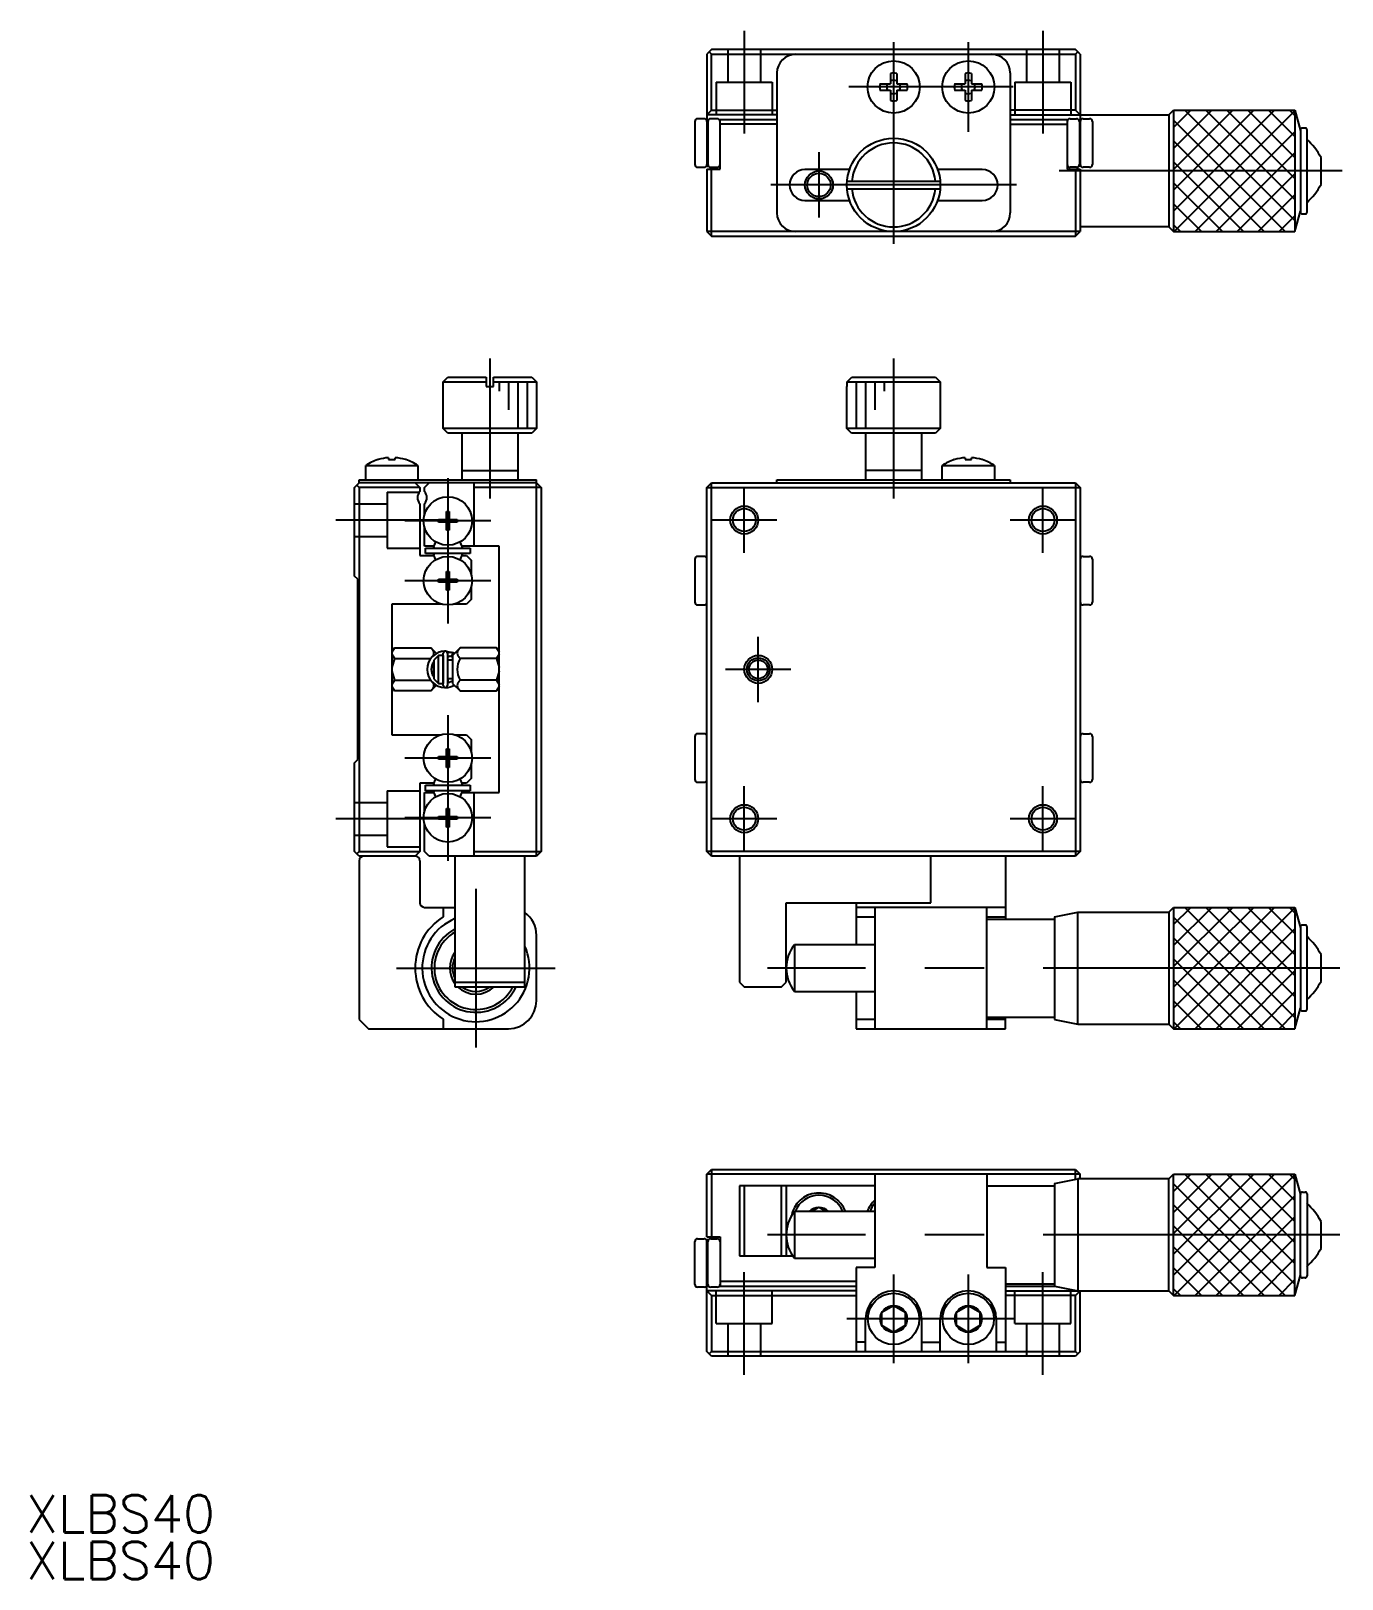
# Model space of a CAD drawing. Extents: x 1 to 259, y 0 to 166.
# Drawn here: x 0.5 to 141, y 0 to 165.9 of the extents above; entities that cross this region are included whole.
import ezdxf

# ---------------------------------------------------------------- set-up
doc = ezdxf.new("R2010")
doc.units = 0
doc.linetypes.add('CENTER', pattern=[50.8, 31.75, -6.35, 6.35, -6.35])
doc.linetypes.add('DASHED', pattern=[19.05, 12.7, -6.35])
doc.layers.get('0').update_dxf_attribs({"linetype": 'CONTINUOUS'})
doc.layers.add('CENTER', color=1, linetype='CENTER')
doc.styles.get("Standard").update_dxf_attribs({"font": 'txt.shx', "height": 3, "bigfont": 'bigfont.shx'})

# ---------------------------------------------------------------- blocks, each defined once
blk = doc.blocks.new('*U19')
at = {"color": 7, "linetype": 'CONTINUOUS'}
blk.add_text('XLBS40', height=4, dxfattribs=at).set_placement((0, 5))
blk = doc.blocks.new('*U20')
at = {"color": 7, "linetype": 'CONTINUOUS'}
blk.add_text('XLBS40', height=4, dxfattribs=at).set_placement((0, 0))

msp = doc.modelspace()

# ---------------------------------------------------------------- linework, layer by layer
at = {"color": 7, "linetype": 'CONTINUOUS'}
for p, q in [((73.44, 163.87), (72.94, 163.37)), ((72.94, 163.37), (72.94, 156.87)), ((73.44, 163.37), (73.19, 163.62)), ((112.44, 163.87), (73.44, 163.87)), ((73.44, 157.37), (73.44, 163.37)), ((73.44, 163.37), (112.44, 163.37)), ((112.94, 163.37), (112.44, 163.87)), ((112.44, 163.37), (112.69, 163.62)), ((112.44, 163.37), (112.44, 157.37)), ((112.94, 163.37), (112.94, 151.37)), ((80.44, 161.37), (80.44, 146.37)), ((92.59, 161.33), (92.59, 160.22)), ((93.29, 161.33), (93.29, 160.22)), ((100.59, 161.33), (100.59, 160.22)), ((101.29, 161.33), (101.29, 160.22)), ((105.44, 161.37), (105.44, 146.37)), ((91.48, 160.22), (92.59, 160.22)), ((91.48, 159.52), (92.59, 159.52)), ((92.59, 159.52), (92.59, 158.41)), ((93.29, 160.22), (94.4, 160.22)), ((93.29, 159.52), (94.4, 159.52)), ((93.29, 159.52), (93.29, 158.41)), ((99.48, 160.22), (100.59, 160.22)), ((99.48, 159.52), (100.59, 159.52)), ((100.59, 159.52), (100.59, 158.41)), ((101.29, 160.22), (102.4, 160.22)), ((101.29, 159.52), (102.4, 159.52)), ((101.29, 159.52), (101.29, 158.41)), ((71.64, 156.17), (71.64, 151.57)), ((72.64, 156.47), (71.94, 156.47)), ((72.94, 156.87), (73.44, 157.37)), ((80.44, 156.87), (72.94, 156.87)), ((72.94, 156.87), (72.94, 151.37)), ((73.04, 156.17), (73.04, 151.57)), ((74.04, 156.47), (73.34, 156.47)), ((73.44, 157.37), (80.44, 157.37)), ((74.34, 151.07), (74.34, 156.37)), ((74.34, 156.37), (80.44, 156.37)), ((112.44, 157.37), (105.44, 157.37)), ((105.44, 156.87), (122.44, 156.87)), ((105.44, 156.37), (111.54, 156.37)), ((111.54, 156.37), (111.54, 151.07)), ((111.84, 156.47), (112.54, 156.47)), ((112.44, 157.37), (112.94, 156.87)), ((112.84, 156.17), (112.84, 151.57)), ((113.24, 156.47), (113.94, 156.47)), ((114.24, 156.17), (114.24, 151.57)), ((122.44, 156.87), (122.94, 157.37)), ((122.44, 156.87), (122.44, 144.87)), ((122.94, 157.37), (135.94, 157.37)), ((122.94, 157.37), (122.94, 144.37)), ((135.94, 157.37), (136.53, 155.17)), ((135.94, 157.37), (135.94, 144.37)), ((72.94, 155.42), (73.04, 155.42)), ((72.94, 155.29), (73.04, 155.29)), ((80.44, 155.87), (74.34, 155.87)), ((105.44, 155.87), (111.54, 155.87)), ((112.94, 155.42), (112.84, 155.42)), ((112.94, 155.29), (112.84, 155.29)), ((136.53, 155.27), (136.53, 146.47)), ((137.03, 155.47), (136.73, 155.47)), ((137.23, 146.47), (137.23, 155.27)), ((72.94, 153.87), (73.04, 153.87)), ((112.94, 153.87), (112.84, 153.87)), ((71.94, 151.27), (72.64, 151.27)), ((72.94, 152.49), (73.04, 152.49)), ((72.94, 152.32), (73.04, 152.32)), ((72.94, 151.87), (73.04, 151.87)), ((72.94, 151.37), (73.12, 151.37)), ((72.94, 151.07), (72.94, 144.37)), ((72.94, 151.07), (74.34, 151.07)), ((73.34, 151.27), (74.04, 151.27)), ((73.44, 143.87), (73.44, 151.07)), ((74.26, 151.37), (74.34, 151.37)), ((88.22, 151.02), (83.44, 151.02)), ((102.44, 151.02), (97.66, 151.02)), ((111.62, 151.37), (111.54, 151.37)), ((111.54, 151.07), (112.94, 151.07)), ((112.54, 151.27), (111.84, 151.27)), ((112.44, 151.07), (112.44, 143.87)), ((112.69, 151.07), (112.69, 151.31)), ((112.94, 151.37), (112.76, 151.37)), ((112.94, 152.49), (112.84, 152.49)), ((112.94, 152.32), (112.84, 152.32)), ((112.94, 151.87), (112.84, 151.87)), ((112.94, 151.07), (112.94, 144.37)), ((113.94, 151.27), (113.24, 151.27)), ((138.74, 149.43), (138.74, 152.32)), ((87.96, 149.77), (97.92, 149.77)), ((83.44, 147.72), (88.22, 147.72)), ((87.96, 148.97), (97.92, 148.97)), ((97.66, 147.72), (102.44, 147.72)), ((135.94, 144.37), (136.53, 146.57)), ((136.73, 146.27), (137.03, 146.27)), ((72.94, 144.37), (73.44, 143.87)), ((112.94, 144.37), (72.94, 144.37)), ((112.44, 143.87), (112.94, 144.37)), ((122.44, 144.87), (112.94, 144.87)), ((122.44, 144.87), (122.94, 144.37)), ((122.94, 144.37), (135.94, 144.37)), ((73.44, 143.87), (112.44, 143.87)), ((44.68, 128.27), (45.18, 128.77)), ((44.68, 128.27), (49.28, 128.27)), ((44.68, 123.27), (44.68, 128.27)), ((45.18, 128.77), (49.28, 128.77)), ((49.28, 128.77), (49.28, 127.77)), ((49.28, 127.77), (50.08, 127.77)), ((50.08, 127.77), (50.08, 128.77)), ((50.08, 128.77), (54.18, 128.77)), ((50.08, 128.27), (54.68, 128.27)), ((54.18, 128.77), (54.68, 128.27)), ((54.68, 128.27), (54.68, 123.27)), ((87.94, 123.27), (87.94, 127.77)), ((87.94, 127.77), (87.96, 127.77)), ((87.96, 128.27), (88.46, 128.77)), ((87.96, 128.27), (97.92, 128.27)), ((87.96, 127.77), (87.96, 128.27)), ((88.46, 128.77), (97.42, 128.77)), ((97.42, 128.77), (97.92, 128.27)), ((97.92, 128.27), (97.92, 127.77)), ((97.92, 127.77), (97.94, 127.77)), ((97.94, 127.77), (97.94, 123.27)), ((54.68, 123.27), (44.68, 123.27)), ((45.18, 122.77), (44.68, 123.27)), ((54.18, 122.77), (45.18, 122.77)), ((46.68, 122.77), (46.68, 117.77)), ((52.68, 122.77), (52.68, 117.77)), ((54.68, 123.27), (54.18, 122.77)), ((97.94, 123.27), (87.94, 123.27)), ((88.44, 122.77), (87.94, 123.27)), ((97.44, 122.77), (88.44, 122.77)), ((89.94, 122.77), (89.94, 117.77)), ((95.94, 122.77), (95.94, 117.77)), ((97.94, 123.27), (97.44, 122.77)), ((37.68, 119.94), (37.73, 119.94)), ((38.83, 120.15), (38.83, 119.94)), ((38.83, 119.94), (39.53, 119.94)), ((39.53, 119.94), (39.53, 120.15)), ((40.68, 119.94), (40.64, 119.94)), ((99.44, 119.94), (99.48, 119.94)), ((100.59, 120.15), (100.59, 119.94)), ((100.59, 119.94), (101.29, 119.94)), ((101.29, 119.94), (101.29, 120.15)), ((102.44, 119.94), (102.4, 119.94)), ((35.68, 117.77), (54.68, 117.77)), ((35.68, 117.47), (35.68, 117.77)), ((36.38, 117.77), (36.38, 119.32)), ((36.38, 119.32), (41.98, 119.32)), ((41.98, 119.32), (41.98, 117.77)), ((46.68, 118.77), (52.68, 118.77)), ((54.68, 77.47), (54.68, 117.77)), ((80.44, 117.47), (80.44, 117.77)), ((80.44, 117.77), (105.44, 117.77)), ((95.94, 118.77), (89.94, 118.77)), ((98.14, 117.77), (98.14, 119.32)), ((98.14, 119.32), (103.74, 119.32)), ((103.74, 119.32), (103.74, 117.77)), ((105.44, 117.77), (105.44, 117.47)), ((35.18, 116.97), (35.68, 117.47)), ((35.18, 107.47), (35.18, 116.97)), ((35.68, 116.97), (35.43, 117.22)), ((54.68, 117.47), (35.68, 117.47)), ((42.18, 116.97), (35.68, 116.97)), ((35.68, 116.97), (35.68, 77.97)), ((41.68, 117.47), (42.18, 116.97)), ((42.18, 116.97), (42.18, 116.53)), ((42.68, 116.97), (43.18, 117.47)), ((42.68, 116.53), (42.68, 116.97)), ((47.98, 117.47), (47.98, 110.67)), ((55.18, 116.97), (47.98, 116.97)), ((54.68, 117.47), (55.18, 116.97)), ((55.18, 116.97), (55.18, 77.97)), ((72.94, 116.97), (73.44, 117.47)), ((72.94, 116.97), (112.94, 116.97)), ((72.94, 77.97), (72.94, 116.97)), ((73.44, 77.47), (73.44, 117.47)), ((73.44, 117.47), (112.44, 117.47)), ((112.44, 117.47), (112.44, 77.47)), ((112.44, 117.47), (112.94, 116.97)), ((112.94, 116.97), (112.94, 77.97)), ((42.18, 115.21), (42.18, 109.67)), ((42.68, 114.09), (42.68, 115.21)), ((44.18, 113.23), (44.18, 113.52)), ((44.18, 113.52), (44.98, 113.52)), ((44.98, 113.23), (44.18, 113.23)), ((44.71, 113.23), (44.71, 113.52)), ((45.04, 114.37), (45.33, 114.37)), ((45.04, 113.58), (45.04, 114.37)), ((45.04, 113.84), (45.33, 113.84)), ((45.04, 112.37), (45.04, 113.17)), ((45.33, 112.9), (45.04, 112.9)), ((45.33, 114.37), (45.33, 113.58)), ((45.33, 113.17), (45.33, 112.37)), ((45.39, 113.52), (46.18, 113.52)), ((46.18, 113.23), (45.39, 113.23)), ((45.65, 113.52), (45.65, 113.23)), ((46.18, 113.52), (46.18, 113.23)), ((42.68, 110.67), (42.68, 112.66)), ((45.33, 112.37), (45.04, 112.37)), ((42.18, 109.67), (43.63, 109.67)), ((43.63, 110.67), (42.68, 110.67)), ((42.78, 110.47), (47.58, 110.47)), ((42.78, 109.87), (42.78, 110.47)), ((47.58, 109.87), (42.78, 109.87)), ((43.78, 110.93), (43.63, 110.67)), ((43.63, 109.67), (43.76, 109.45)), ((46.56, 109.38), (46.73, 109.67)), ((46.73, 110.67), (46.58, 110.93)), ((50.68, 110.67), (46.73, 110.67)), ((46.73, 109.67), (47.18, 109.67)), ((47.18, 109.67), (47.68, 109.17)), ((47.58, 110.47), (47.58, 109.87)), ((50.68, 84.27), (50.68, 110.67)), ((72.64, 109.57), (71.94, 109.57)), ((113.24, 109.57), (113.94, 109.57)), ((45.04, 107.97), (45.33, 107.97)), ((45.04, 107.18), (45.04, 107.97)), ((45.33, 107.97), (45.33, 107.18)), ((47.68, 109.17), (47.68, 107.69)), ((71.64, 109.27), (71.64, 104.67)), ((114.24, 109.27), (114.24, 104.67)), ((35.53, 107.12), (35.18, 107.47)), ((35.53, 87.82), (35.53, 107.12)), ((44.18, 106.83), (44.18, 107.12)), ((44.18, 107.12), (44.98, 107.12)), ((44.98, 106.83), (44.18, 106.83)), ((44.71, 106.83), (44.71, 107.12)), ((45.04, 107.44), (45.33, 107.44)), ((45.04, 105.97), (45.04, 106.77)), ((45.33, 106.5), (45.04, 106.5)), ((45.33, 106.77), (45.33, 105.97)), ((45.39, 107.12), (46.18, 107.12)), ((46.18, 106.83), (45.39, 106.83)), ((45.65, 107.12), (45.65, 106.83)), ((46.18, 107.12), (46.18, 106.83)), ((47.68, 106.26), (47.68, 104.97)), ((45.33, 105.97), (45.04, 105.97)), ((47.68, 104.97), (47.18, 104.47)), ((44.47, 104.47), (39.18, 104.47)), ((39.18, 104.47), (39.18, 90.47)), ((47.18, 104.47), (45.9, 104.47)), ((71.94, 104.37), (72.64, 104.37)), ((113.94, 104.37), (113.24, 104.37)), ((39.18, 99.48), (39.48, 99.78)), ((39.48, 99.78), (39.18, 99.3)), ((39.48, 99.78), (43.37, 99.78)), ((43.37, 99.78), (43.97, 99.18)), ((46.49, 99.78), (45.68, 98.97)), ((50.38, 99.78), (46.49, 99.78)), ((50.68, 99.48), (50.38, 99.78)), ((50.38, 99.78), (50.68, 99.3)), ((39.18, 99.11), (39.48, 98.63)), ((39.48, 98.63), (39.18, 97.67)), ((39.48, 98.63), (43.34, 98.63)), ((44.18, 98.97), (43.68, 98.47)), ((43.68, 98.47), (43.68, 96.47)), ((44.68, 98.97), (44.18, 98.97)), ((44.18, 95.97), (44.18, 98.97)), ((44.68, 95.75), (44.68, 99.2)), ((44.68, 98.97), (44.68, 95.97)), ((44.95, 99.42), (45.46, 99.32)), ((45.12, 99.26), (45.14, 99.27)), ((45.13, 99.2), (45.13, 95.75)), ((45.68, 98.47), (45.13, 98.47)), ((45.14, 99.27), (45.17, 99.28)), ((45.17, 99.28), (45.2, 99.29)), ((45.18, 98.47), (45.18, 98.75)), ((45.2, 99.29), (45.24, 99.3)), ((45.24, 99.3), (45.27, 99.31)), ((45.27, 99.31), (45.31, 99.31)), ((45.31, 99.31), (45.34, 99.32)), ((45.34, 99.32), (45.38, 99.32)), ((45.38, 99.32), (45.41, 99.32)), ((45.41, 99.32), (45.45, 99.32)), ((45.45, 99.32), (45.49, 99.32)), ((45.49, 99.32), (45.52, 99.31)), ((45.52, 98.85), (45.51, 98.85)), ((45.68, 98.76), (45.51, 98.85)), ((45.52, 99.31), (45.56, 99.3)), ((45.53, 98.86), (45.52, 98.85)), ((45.52, 98.85), (45.52, 98.85)), ((45.54, 98.87), (45.53, 98.86)), ((45.53, 98.86), (45.53, 98.86)), ((45.55, 98.89), (45.54, 98.88)), ((45.54, 98.88), (45.54, 98.87)), ((45.56, 98.9), (45.55, 98.89)), ((45.56, 99.3), (45.59, 99.29)), ((45.57, 98.93), (45.56, 98.91)), ((45.56, 98.91), (45.56, 98.91)), ((45.56, 98.91), (45.56, 98.9)), ((45.59, 98.95), (45.57, 98.93)), ((45.59, 99.29), (45.66, 99.27)), ((45.6, 98.99), (45.59, 98.95)), ((45.62, 99.02), (45.6, 98.99)), ((45.64, 99.06), (45.62, 99.02)), ((45.65, 99.09), (45.64, 99.06)), ((45.66, 99.13), (45.65, 99.09)), ((45.66, 99.27), (45.69, 99.26)), ((45.67, 99.16), (45.66, 99.13)), ((45.68, 99.17), (45.67, 99.16)), ((45.69, 99.2), (45.68, 99.19)), ((45.68, 99.19), (45.68, 99.17)), ((45.68, 98.97), (45.68, 95.97)), ((45.69, 99.26), (45.69, 99.26)), ((45.69, 99.26), (45.69, 99.26)), ((45.69, 99.26), (45.69, 99.25)), ((45.88, 99.16), (45.69, 99.26)), ((45.69, 99.25), (45.69, 99.25)), ((45.69, 99.25), (45.69, 99.24)), ((45.69, 99.24), (45.69, 99.23)), ((45.69, 99.23), (45.69, 99.22)), ((45.69, 99.22), (45.69, 99.21)), ((45.69, 99.21), (45.69, 99.2)), ((50.38, 98.63), (46.49, 98.63)), ((50.68, 99.11), (50.38, 98.63)), ((50.38, 98.63), (50.68, 97.67)), ((39.18, 97.28), (39.48, 96.32)), ((39.48, 96.32), (39.18, 95.84)), ((39.48, 96.32), (43.34, 96.32)), ((43.68, 96.47), (44.18, 95.97)), ((45.68, 96.47), (45.13, 96.47)), ((45.18, 96.47), (45.18, 96.19)), ((50.38, 96.32), (46.49, 96.32)), ((50.68, 97.28), (50.38, 96.32)), ((50.38, 96.32), (50.68, 95.84)), ((39.18, 95.64), (39.48, 95.16)), ((39.48, 95.16), (39.18, 95.46)), ((43.37, 95.16), (39.48, 95.16)), ((43.97, 95.76), (43.37, 95.16)), ((44.18, 95.97), (44.68, 95.97)), ((45.68, 96.19), (45.13, 95.99)), ((45.68, 95.97), (46.49, 95.16)), ((46.49, 95.16), (50.38, 95.16)), ((50.68, 95.64), (50.38, 95.16)), ((50.38, 95.16), (50.68, 95.46)), ((39.18, 90.47), (44.47, 90.47)), ((45.9, 90.47), (47.18, 90.47)), ((47.18, 90.47), (47.68, 89.97)), ((47.68, 89.97), (47.68, 88.69)), ((71.64, 90.27), (71.64, 85.67)), ((72.64, 90.57), (71.94, 90.57)), ((113.24, 90.57), (113.94, 90.57)), ((114.24, 90.27), (114.24, 85.67)), ((44.18, 87.83), (44.18, 88.12)), ((44.18, 88.12), (44.98, 88.12)), ((44.71, 87.83), (44.71, 88.12)), ((45.04, 88.97), (45.33, 88.97)), ((45.04, 88.18), (45.04, 88.97)), ((45.04, 88.44), (45.33, 88.44)), ((45.33, 88.97), (45.33, 88.18)), ((45.39, 88.12), (46.18, 88.12)), ((45.65, 88.12), (45.65, 87.83)), ((46.18, 88.12), (46.18, 87.83)), ((35.18, 87.47), (35.53, 87.82)), ((35.18, 77.97), (35.18, 87.47)), ((44.98, 87.83), (44.18, 87.83)), ((45.04, 86.97), (45.04, 87.77)), ((45.33, 87.5), (45.04, 87.5)), ((45.33, 86.97), (45.04, 86.97)), ((45.33, 87.77), (45.33, 86.97)), ((46.18, 87.83), (45.39, 87.83)), ((47.68, 87.26), (47.68, 85.77)), ((43.63, 85.27), (42.18, 85.27)), ((42.18, 85.27), (42.18, 77.97)), ((42.78, 85.07), (47.58, 85.07)), ((42.78, 84.47), (42.78, 85.07)), ((43.76, 85.5), (43.63, 85.27)), ((46.73, 85.27), (46.56, 85.57)), ((47.18, 85.27), (46.73, 85.27)), ((47.68, 85.77), (47.18, 85.27)), ((47.58, 85.07), (47.58, 84.47)), ((71.94, 85.37), (72.64, 85.37)), ((113.94, 85.37), (113.24, 85.37)), ((42.68, 82.29), (42.68, 84.27)), ((42.68, 84.27), (43.63, 84.27)), ((47.58, 84.47), (42.78, 84.47)), ((43.63, 84.27), (43.78, 84.01)), ((46.58, 84.01), (46.73, 84.27)), ((46.73, 84.27), (50.68, 84.27)), ((47.98, 84.27), (47.98, 77.47)), ((44.18, 81.43), (44.18, 81.72)), ((44.18, 81.72), (44.98, 81.72)), ((44.98, 81.43), (44.18, 81.43)), ((44.71, 81.43), (44.71, 81.72)), ((45.04, 82.57), (45.33, 82.57)), ((45.04, 81.78), (45.04, 82.57)), ((45.04, 82.04), (45.33, 82.04)), ((45.04, 80.57), (45.04, 81.37)), ((45.33, 82.57), (45.33, 81.78)), ((45.33, 81.37), (45.33, 80.57)), ((45.39, 81.72), (46.18, 81.72)), ((46.18, 81.43), (45.39, 81.43)), ((45.65, 81.72), (45.65, 81.43)), ((46.18, 81.72), (46.18, 81.43)), ((42.68, 77.97), (42.68, 80.86)), ((45.33, 81.1), (45.04, 81.1)), ((45.33, 80.57), (45.04, 80.57)), ((35.68, 77.47), (35.18, 77.97)), ((35.68, 77.97), (35.43, 77.72)), ((35.68, 77.97), (42.18, 77.97)), ((42.18, 77.97), (41.68, 77.47)), ((43.18, 77.47), (42.68, 77.97)), ((47.98, 77.97), (55.18, 77.97)), ((55.18, 77.97), (54.68, 77.47)), ((112.94, 77.97), (72.94, 77.97)), ((73.44, 77.47), (72.94, 77.97)), ((112.94, 77.97), (112.44, 77.47)), ((41.68, 77.47), (35.68, 77.47)), ((35.68, 76.97), (35.68, 59.97)), ((42.18, 76.97), (42.18, 72.47)), ((54.68, 77.47), (43.18, 77.47)), ((45.93, 77.47), (45.93, 63.47)), ((53.43, 63.47), (53.43, 77.47)), ((112.44, 77.47), (73.44, 77.47)), ((76.44, 77.47), (76.44, 63.97)), ((96.94, 72.47), (96.94, 77.47)), ((104.94, 77.47), (104.94, 70.72)), ((42.68, 71.97), (45.93, 71.97)), ((44.68, 71.97), (44.68, 70.95)), ((81.44, 63.97), (81.44, 72.47)), ((81.44, 72.47), (96.94, 72.47)), ((88.94, 72.47), (88.94, 67.97)), ((104.94, 71.97), (88.94, 71.97)), ((90.94, 71.97), (90.94, 58.97)), ((102.94, 58.97), (102.94, 71.97)), ((110.19, 70.97), (112.69, 71.47)), ((112.69, 71.47), (122.44, 71.47)), ((112.69, 59.47), (112.69, 71.47)), ((122.44, 71.47), (122.94, 71.97)), ((122.44, 71.47), (122.44, 59.47)), ((122.94, 71.97), (135.94, 71.97)), ((122.94, 71.97), (122.94, 58.97)), ((135.94, 71.97), (136.53, 69.77)), ((135.94, 71.97), (135.94, 58.97)), ((88.94, 70.95), (90.94, 70.95)), ((102.94, 70.95), (104.94, 70.95)), ((102.94, 70.72), (110.19, 70.72)), ((110.19, 70.97), (110.19, 59.97)), ((136.53, 69.87), (136.53, 61.07)), ((137.03, 70.07), (136.73, 70.07)), ((137.23, 61.07), (137.23, 69.87)), ((54.68, 61.97), (54.68, 68.97)), ((82.32, 67.97), (82.32, 62.97)), ((90.94, 67.97), (82.32, 67.97)), ((138.74, 64.03), (138.74, 66.92)), ((45.93, 63.97), (53.43, 63.97)), ((45.93, 63.47), (53.43, 63.47)), ((76.44, 63.97), (76.94, 63.47)), ((76.94, 63.47), (80.94, 63.47)), ((80.94, 63.47), (81.44, 63.97)), ((82.32, 62.97), (90.94, 62.97)), ((88.94, 62.97), (88.94, 58.97)), ((35.68, 59.97), (36.68, 58.97)), ((44.68, 60), (44.68, 58.97)), ((88.94, 60), (90.94, 60)), ((102.94, 60.22), (110.19, 60.22)), ((102.94, 60), (104.94, 60)), ((104.94, 58.97), (104.94, 60.22)), ((110.19, 59.97), (112.69, 59.47)), ((135.94, 58.97), (136.53, 61.17)), ((136.73, 60.87), (137.03, 60.87)), ((36.68, 58.97), (51.68, 58.97)), ((88.94, 58.97), (104.94, 58.97)), ((112.69, 59.47), (122.44, 59.47)), ((122.44, 59.47), (122.94, 58.97)), ((122.94, 58.97), (135.94, 58.97)), ((72.94, 43.37), (73.44, 43.87)), ((72.94, 36.67), (72.94, 43.37)), ((112.94, 43.37), (72.94, 43.37)), ((73.44, 43.87), (112.44, 43.87)), ((73.44, 43.87), (73.44, 36.67)), ((90.94, 43.37), (90.94, 33.37)), ((102.94, 43.37), (102.94, 33.37)), ((112.44, 43.87), (112.94, 43.37)), ((112.44, 42.82), (112.44, 43.87)), ((112.94, 42.87), (112.94, 43.37)), ((122.44, 42.87), (122.94, 43.37)), ((122.94, 43.37), (135.94, 43.37)), ((122.94, 30.37), (122.94, 43.37)), ((135.94, 43.37), (136.53, 41.17)), ((135.94, 30.37), (135.94, 43.37)), ((90.94, 42.12), (76.44, 42.12)), ((76.44, 42.12), (76.44, 34.62)), ((76.94, 42.12), (76.94, 34.62)), ((80.94, 34.62), (80.94, 42.12)), ((81.44, 42.12), (81.44, 34.62)), ((102.94, 42.12), (110.19, 42.12)), ((110.19, 42.37), (112.69, 42.87)), ((110.19, 42.37), (110.19, 31.37)), ((122.44, 42.87), (112.69, 42.87)), ((112.69, 42.87), (112.69, 30.87)), ((122.44, 30.87), (122.44, 42.87)), ((136.73, 41.47), (137.03, 41.47)), ((84.94, 39.82), (84.17, 39.37)), ((85.71, 39.37), (84.94, 39.82)), ((136.53, 32.47), (136.53, 41.27)), ((137.23, 41.27), (137.23, 32.47)), ((90.94, 39.37), (82.32, 39.37)), ((82.32, 39.37), (82.32, 34.37)), ((138.74, 35.43), (138.74, 38.32)), ((72.94, 36.67), (74.34, 36.67)), ((74.34, 36.67), (74.34, 31.37)), ((71.64, 31.57), (71.64, 36.17)), ((71.94, 36.47), (72.64, 36.47)), ((72.94, 30.87), (72.94, 36.37)), ((72.94, 36.37), (73.12, 36.37)), ((72.94, 35.87), (73.04, 35.87)), ((72.94, 35.42), (73.04, 35.42)), ((72.94, 35.25), (73.04, 35.25)), ((73.04, 31.57), (73.04, 36.17)), ((73.34, 36.47), (74.04, 36.47)), ((74.26, 36.37), (74.34, 36.37)), ((72.94, 33.87), (73.04, 33.87)), ((76.44, 34.62), (82.13, 34.62)), ((82.32, 34.37), (90.94, 34.37)), ((90.94, 33.37), (88.94, 33.37)), ((88.94, 33.37), (88.94, 24.37)), ((102.94, 33.37), (104.94, 33.37)), ((104.94, 33.37), (104.94, 24.37)), ((72.94, 32.45), (73.04, 32.45)), ((72.94, 32.32), (73.04, 32.32)), ((88.94, 31.87), (74.34, 31.87)), ((104.94, 31.62), (110.19, 31.62)), ((135.94, 30.37), (136.53, 32.57)), ((137.03, 32.27), (136.73, 32.27)), ((72.64, 31.27), (71.94, 31.27)), ((72.94, 24.37), (72.94, 30.87)), ((88.94, 30.87), (72.94, 30.87)), ((72.94, 30.87), (73.44, 30.37)), ((74.04, 31.27), (73.34, 31.27)), ((73.44, 30.37), (88.94, 30.37)), ((73.44, 30.37), (73.44, 24.37)), ((74.34, 31.37), (88.94, 31.37)), ((104.94, 31.37), (110.19, 31.37)), ((104.94, 30.87), (122.44, 30.87)), ((112.44, 30.37), (104.94, 30.37)), ((110.19, 31.37), (112.69, 30.87)), ((112.44, 30.37), (112.94, 30.87)), ((112.44, 24.37), (112.44, 30.37)), ((112.94, 24.37), (112.94, 30.87)), ((122.44, 30.87), (122.94, 30.37)), ((122.94, 30.37), (135.94, 30.37)), ((91.69, 28.59), (92.94, 29.32)), ((91.69, 27.15), (91.69, 28.59)), ((92.94, 29.32), (94.19, 28.59)), ((94.19, 28.59), (94.19, 27.15)), ((99.69, 28.59), (100.94, 29.32)), ((99.69, 27.15), (99.69, 28.59)), ((100.94, 29.32), (102.19, 28.59)), ((102.19, 28.59), (102.19, 27.15)), ((89.94, 24.37), (89.94, 27.87)), ((92.94, 26.43), (91.69, 27.15)), ((94.19, 27.15), (92.94, 26.43)), ((95.94, 27.87), (95.94, 24.37)), ((97.94, 24.37), (97.94, 27.87)), ((100.94, 26.43), (99.69, 27.15)), ((102.19, 27.15), (100.94, 26.43)), ((103.94, 27.87), (103.94, 24.37)), ((89.94, 25.37), (88.94, 25.37)), ((95.94, 25.37), (97.94, 25.37)), ((103.94, 25.37), (104.94, 25.37)), ((73.44, 23.87), (72.94, 24.37)), ((73.44, 24.37), (73.19, 24.12)), ((73.44, 24.37), (112.44, 24.37)), ((112.44, 23.87), (73.44, 23.87)), ((112.94, 24.37), (112.44, 23.87)), ((112.44, 24.37), (112.69, 24.12))]:
    msp.add_line(p, q, dxfattribs=at)
at = {"color": 3, "linetype": 'DASHED'}
for p, q in [((75.19, 163.87), (75.19, 160.37)), ((78.69, 163.87), (78.69, 160.37)), ((107.19, 163.87), (107.19, 160.37)), ((110.69, 163.87), (110.69, 160.37)), ((73.94, 160.37), (73.94, 156.87)), ((73.94, 160.37), (79.94, 160.37)), ((79.94, 160.37), (79.94, 156.87)), ((105.94, 160.37), (105.94, 156.87)), ((105.94, 160.37), (111.94, 160.37)), ((111.94, 160.37), (111.94, 156.87)), ((38.68, 116.47), (42.13, 116.47)), ((38.68, 116.47), (38.68, 110.47)), ((35.18, 115.22), (38.68, 115.22)), ((35.18, 111.72), (38.68, 111.72)), ((38.68, 110.47), (42.18, 110.47)), ((35.18, 83.22), (38.68, 83.22)), ((38.68, 84.47), (42.18, 84.47)), ((38.68, 84.47), (38.68, 78.47)), ((35.18, 79.72), (38.68, 79.72)), ((38.68, 78.47), (42.18, 78.47)), ((73.94, 27.37), (73.94, 30.87)), ((79.94, 27.37), (79.94, 30.87)), ((105.94, 27.37), (105.94, 30.87)), ((111.94, 27.37), (111.94, 30.87)), ((73.94, 27.37), (79.94, 27.37)), ((75.19, 27.37), (75.19, 23.87)), ((78.69, 27.37), (78.69, 23.87)), ((105.94, 27.37), (111.94, 27.37)), ((107.19, 27.37), (107.19, 23.87)), ((110.69, 27.37), (110.69, 23.87))]:
    msp.add_line(p, q, dxfattribs=at)
at = {"color": 3, "linetype": 'CONTINUOUS'}
for p, q in [((122.94, 155.53), (124.78, 157.37)), ((122.94, 153.29), (127.03, 157.37)), ((122.94, 151.04), (129.27, 157.37)), ((122.94, 148.8), (131.52, 157.37)), ((122.94, 146.55), (133.76, 157.37)), ((134.9, 144.37), (122.94, 156.33)), ((123.01, 144.37), (135.94, 157.31)), ((135.94, 145.58), (124.14, 157.37)), ((135.94, 147.82), (126.39, 157.37)), ((135.94, 150.07), (128.63, 157.37)), ((135.94, 152.31), (130.88, 157.37)), ((135.94, 154.56), (133.12, 157.37)), ((135.94, 156.8), (135.37, 157.37)), ((125.25, 144.37), (135.94, 155.06)), ((132.65, 144.37), (122.94, 154.09)), ((127.5, 144.37), (135.94, 152.82)), ((130.41, 144.37), (122.94, 151.84)), ((128.16, 144.37), (122.94, 149.6)), ((129.74, 144.37), (135.94, 150.57)), ((131.99, 144.37), (135.94, 148.33)), ((125.92, 144.37), (122.94, 147.35)), ((134.23, 144.37), (135.94, 146.08)), ((123.67, 144.37), (122.94, 145.11)), ((50.68, 128.27), (50.68, 127.27)), ((51.68, 128.27), (51.68, 125.27)), ((52.68, 128.27), (52.68, 123.27)), ((53.68, 128.27), (53.68, 123.27)), ((88.94, 128.27), (88.94, 123.27)), ((89.94, 128.27), (89.94, 123.27)), ((90.94, 128.27), (90.94, 125.27)), ((91.94, 128.27), (91.94, 127.27)), ((122.94, 70.13), (124.78, 71.97)), ((122.94, 67.89), (127.03, 71.97)), ((122.94, 65.64), (129.27, 71.97)), ((122.94, 63.4), (131.52, 71.97)), ((122.94, 61.15), (133.76, 71.97)), ((123.01, 58.97), (135.94, 71.91)), ((135.94, 60.18), (124.14, 71.97)), ((135.94, 62.42), (126.39, 71.97)), ((135.94, 64.67), (128.63, 71.97)), ((135.94, 66.91), (130.88, 71.97)), ((135.94, 69.16), (133.12, 71.97)), ((135.94, 71.4), (135.37, 71.97)), ((134.9, 58.97), (122.94, 70.93)), ((132.65, 58.97), (122.94, 68.69)), ((125.25, 58.97), (135.94, 69.66)), ((130.41, 58.97), (122.94, 66.44)), ((127.5, 58.97), (135.94, 67.42)), ((129.74, 58.97), (135.94, 65.17)), ((128.16, 58.97), (122.94, 64.2)), ((125.92, 58.97), (122.94, 61.95)), ((131.99, 58.97), (135.94, 62.93)), ((134.23, 58.97), (135.94, 60.68)), ((123.67, 58.97), (122.94, 59.71)), ((122.94, 41.53), (124.78, 43.37)), ((122.94, 39.29), (127.03, 43.37)), ((122.94, 37.04), (129.27, 43.37)), ((122.94, 34.8), (131.52, 43.37)), ((122.94, 32.55), (133.76, 43.37)), ((123.01, 30.37), (135.94, 43.31)), ((135.94, 31.58), (124.14, 43.37)), ((135.94, 33.82), (126.39, 43.37)), ((135.94, 36.07), (128.63, 43.37)), ((135.94, 38.31), (130.88, 43.37)), ((135.94, 40.56), (133.12, 43.37)), ((135.94, 42.8), (135.37, 43.37)), ((134.9, 30.37), (122.94, 42.33)), ((132.65, 30.37), (122.94, 40.09)), ((125.25, 30.37), (135.94, 41.06)), ((127.5, 30.37), (135.94, 38.82)), ((130.41, 30.37), (122.94, 37.84)), ((129.74, 30.37), (135.94, 36.57)), ((128.16, 30.37), (122.94, 35.6)), ((125.92, 30.37), (122.94, 33.35)), ((131.99, 30.37), (135.94, 34.33)), ((134.23, 30.37), (135.94, 32.08)), ((123.67, 30.37), (122.94, 31.11))]:
    msp.add_line(p, q, dxfattribs=at)
at = {"color": 7, "linetype": 'CONTINUOUS'}
for centre, radius in [((92.94, 159.87), 2.8), ((100.94, 159.87), 2.8), ((92.94, 149.37), 5), ((84.94, 149.37), 1.5), ((84.94, 149.37), 1.25), ((45.18, 113.37), 2.6), ((76.94, 113.47), 1.23), ((108.94, 113.47), 1.23), ((45.18, 106.97), 2.6), ((78.44, 97.47), 1.23), ((78.44, 97.47), 1), ((45.18, 87.97), 2.6), ((45.18, 81.57), 2.6), ((76.94, 81.47), 1.23), ((108.94, 81.47), 1.23), ((92.94, 27.87), 2.75), ((100.94, 27.87), 2.75), ((92.94, 27.87), 1.44), ((100.94, 27.87), 1.44)]:
    msp.add_circle(centre, radius, dxfattribs=at)
at = {"color": 3, "linetype": 'CONTINUOUS'}
for centre in [(76.94, 113.47), (108.94, 113.47), (78.44, 97.47), (76.94, 81.47), (108.94, 81.47)]:
    msp.add_circle(centre, 1.5, dxfattribs=at)
at = {"color": 7, "linetype": 'CONTINUOUS'}
for centre, radius, start, end in [((82.44, 161.37), 2, 90, 180), ((103.44, 161.37), 2, 0, 90), ((92.94, 159.87), 1.5, 76.5066, 103.4934), ((100.94, 159.87), 1.5, 76.5066, 103.4934), ((92.94, 159.87), 1.5, 166.5066, 193.4934), ((92.94, 159.87), 0.734, 151.5381, 208.4619), ((92.94, 159.87), 0.734, 61.5382, 118.4619), ((92.94, 159.87), 0.734, 331.5381, 28.4619), ((92.94, 159.87), 1.5, 346.5066, 13.4934), ((100.94, 159.87), 1.5, 166.5066, 193.4934), ((100.94, 159.87), 0.734, 151.5381, 208.4619), ((100.94, 159.87), 0.734, 61.5382, 118.4619), ((100.94, 159.87), 0.734, 331.5381, 28.4619), ((100.94, 159.87), 1.5, 346.5066, 13.4934), ((92.94, 159.87), 0.734, 241.5381, 298.4618), ((92.94, 159.87), 1.5, 256.5066, 283.4934), ((100.94, 159.87), 0.734, 241.5381, 298.4618), ((100.94, 159.87), 1.5, 256.5066, 283.4934), ((71.94, 156.17), 0.3, 90, 180), ((72.64, 156.17), 0.3, 0, 90), ((73.34, 156.17), 0.3, 90, 180), ((74.04, 156.17), 0.3, 0, 90), ((111.84, 156.17), 0.3, 90, 180), ((112.54, 156.17), 0.3, 360, 90), ((113.24, 156.17), 0.3, 90, 180), ((113.94, 156.17), 0.3, 360, 90), ((136.73, 155.27), 0.2, 90, 180), ((137.03, 155.27), 0.2, 0, 90), ((131.84, 148.55), 7.85, 28.6152, 46.7208), ((92.94, 149.37), 4.5, 5.0997, 174.9003), ((71.94, 151.57), 0.3, 180, 270), ((72.64, 151.57), 0.3, 270, 360), ((73.34, 151.57), 0.3, 180, 270), ((74.04, 151.57), 0.3, 270, 360), ((83.44, 149.37), 1.65, 90, 270), ((102.44, 149.37), 1.65, 270, 90), ((111.84, 151.57), 0.3, 180, 270), ((112.54, 151.57), 0.3, 270, 0), ((113.24, 151.57), 0.3, 180, 270), ((113.94, 151.57), 0.3, 270, 0), ((131.84, 153.19), 7.85, 313.2792, 331.3848), ((92.94, 149.37), 4.5, 185.0997, 354.9003), ((82.44, 146.37), 2, 180, 270), ((103.44, 146.37), 2, 270, 0), ((136.73, 146.47), 0.2, 180, 270), ((137.03, 146.47), 0.2, 270, 0), ((39.18, 115.17), 5, 107.4576, 124.0558), ((39.18, 115.17), 4.99, 94.0239, 107.0039), ((39.18, 115.17), 4.99, 72.9961, 85.9761), ((39.18, 115.17), 5, 55.9442, 72.5424), ((100.94, 115.17), 5, 107.4576, 124.0558), ((100.94, 115.17), 4.99, 94.0239, 107.0039), ((100.94, 115.17), 4.99, 72.9961, 85.9761), ((100.94, 115.17), 5, 55.9442, 72.5424), ((42.93, 115.87), 1, 138.5904, 221.4096), ((41.93, 115.87), 1, 318.5904, 41.4096), ((44.98, 113.58), 0.06, 270, 0), ((44.98, 113.17), 0.06, 360, 90), ((45.39, 113.58), 0.06, 180, 270), ((45.39, 113.17), 0.06, 90, 180), ((45.18, 110.17), 1.59, 143.8028, 169.1069), ((45.18, 110.17), 1.59, 190.8931, 216.1972), ((45.3, 110.06), 1.75, 142.9939, 151.3786), ((45.18, 110.17), 1.59, 10.8931, 36.1972), ((45.18, 110.17), 1.59, 323.8028, 349.1069), ((45.07, 110.06), 1.75, 28.6214, 37.0061), ((71.94, 109.27), 0.3, 90, 180), ((72.64, 109.27), 0.3, 0, 90), ((113.24, 109.27), 0.3, 90, 180), ((113.94, 109.27), 0.3, 360, 90), ((45.3, 110.29), 1.75, 208.6214, 217.0061), ((45.07, 110.29), 1.75, 322.9939, 331.3786), ((44.98, 107.18), 0.06, 270, 0), ((44.98, 106.77), 0.06, 360, 90), ((45.39, 107.18), 0.06, 180, 270), ((45.39, 106.77), 0.06, 90, 180), ((71.94, 104.67), 0.3, 180, 270), ((72.64, 104.67), 0.3, 270, 360), ((113.24, 104.67), 0.3, 180, 270), ((113.94, 104.67), 0.3, 270, 0), ((42.35, 98.74), 1.46, 30.8801, 44.6127), ((47.52, 98.74), 1.46, 135.3873, 149.1199), ((44.91, 97.47), 1.95, 90.7433, 269.2229), ((44.91, 97.47), 1.5, 144.7293, 215.2707), ((41.37, 97.47), 2.31, 342.5642, 17.4237), ((43.13, 99.2), 0.554, 329.0926, 31.283), ((44.91, 99.2), 0.225, 360, 180), ((45.4, 98.6), 0.271, 66.8141, 180.7729), ((48.5, 97.47), 2.31, 150.0163, 209.9837), ((46.74, 99.2), 0.554, 148.717, 210.9074), ((47.47, 99.63), 1.4, 210.5297, 225.8349), ((45.41, 96.35), 0.274, 179.6299, 264.6503), ((47.47, 95.32), 1.4, 134.1651, 149.4703), ((42.35, 96.2), 1.46, 315.3886, 329.1199), ((43.13, 95.74), 0.554, 328.717, 30.9384), ((44.91, 95.75), 0.225, 180, 360), ((44.91, 97.47), 1.95, 270.7814, 299.7569), ((46.74, 95.74), 0.554, 149.0926, 211.283), ((47.52, 96.2), 1.46, 210.8801, 224.6139), ((47.52, 96.2), 1.46, 225.3861, 225.3873), ((71.94, 90.27), 0.3, 90, 180), ((72.64, 90.27), 0.3, 0, 90), ((113.24, 90.27), 0.3, 90, 180), ((113.94, 90.27), 0.3, 360, 90), ((44.98, 88.18), 0.06, 270, 0), ((45.39, 88.18), 0.06, 180, 270), ((44.98, 87.77), 0.06, 360, 90), ((45.39, 87.77), 0.06, 90, 180), ((45.18, 84.77), 1.59, 143.8028, 169.1069), ((45.3, 84.66), 1.75, 142.9939, 151.3786), ((45.18, 84.77), 1.59, 10.8931, 36.1972), ((45.07, 84.66), 1.75, 28.6214, 37.0061), ((71.94, 85.67), 0.3, 180, 270), ((72.64, 85.67), 0.3, 270, 0), ((113.24, 85.67), 0.3, 180, 270), ((113.94, 85.67), 0.3, 270, 0), ((45.18, 84.77), 1.59, 190.8931, 216.1972), ((45.3, 84.89), 1.75, 208.6214, 217.0061), ((45.18, 84.77), 1.59, 323.8028, 349.1069), ((45.07, 84.89), 1.75, 322.9939, 331.3786), ((44.98, 81.78), 0.06, 270, 0), ((44.98, 81.37), 0.06, 360, 90), ((45.39, 81.78), 0.06, 180, 270), ((45.39, 81.37), 0.06, 90, 180), ((36.18, 76.97), 0.5, 90, 180), ((41.68, 76.97), 0.5, 0, 90), ((42.68, 72.47), 0.5, 180, 270), ((51.68, 68.97), 3, 0, 54.3147), ((48.18, 65.47), 6.5, 122.579, 237.421), ((48.18, 65.47), 5.75, 113.0357, 24.0706), ((136.73, 69.87), 0.2, 90, 180), ((137.03, 69.87), 0.2, 0, 90), ((48.18, 65.47), 4.75, 118.2737, 335.0989), ((48.18, 65.47), 4.45, 120.3724, 333.2924), ((131.84, 63.15), 7.85, 28.6152, 46.7208), ((48.18, 65.47), 2.8, 143.4725, 216.5275), ((48.18, 65.47), 2.5, 154.1581, 205.8419), ((85.44, 65.47), 4, 141.3178, 218.6822), ((48.18, 65.47), 2.8, 225.5847, 314.4153), ((48.18, 65.47), 2.5, 233.1301, 306.8699), ((131.84, 67.79), 7.85, 313.2792, 331.3848), ((51.68, 61.97), 3, 270, 360), ((136.73, 61.07), 0.2, 180, 270), ((137.03, 61.07), 0.2, 270, 0), ((136.73, 41.27), 0.2, 90, 180), ((137.03, 41.27), 0.2, 360, 90), ((84.94, 38.37), 3, 19.4712, 170.1185), ((84.94, 38.37), 2.75, 21.3237, 158.6763), ((84.94, 38.37), 1.44, 43.8538, 136.1462), ((92.94, 38.37), 3, 131.8103, 160.5288), ((92.94, 38.37), 2.75, 136.6583, 158.6763), ((131.84, 34.55), 7.85, 28.6152, 46.7208), ((85.44, 36.87), 4, 141.3178, 218.6822), ((71.94, 36.17), 0.3, 90, 180), ((72.64, 36.17), 0.3, 0, 90), ((73.34, 36.17), 0.3, 90, 180), ((74.04, 36.17), 0.3, 0, 90), ((131.84, 39.19), 7.85, 313.2792, 331.3848), ((71.94, 31.57), 0.3, 180, 270), ((72.64, 31.57), 0.3, 270, 360), ((73.34, 31.57), 0.3, 180, 270), ((74.04, 31.57), 0.3, 270, 360), ((136.73, 32.47), 0.2, 180, 270), ((137.03, 32.47), 0.2, 270, 0), ((92.94, 27.87), 3, 0, 180), ((100.94, 27.87), 3, 0, 180)]:
    msp.add_arc(centre, radius, start, end, dxfattribs=at)
at = {"layer": 'CENTER', "color": 1, "linetype": 'CENTER'}
for p, q in [((76.94, 165.87), (76.94, 154.87)), ((108.94, 165.87), (108.94, 154.87)), ((92.94, 164.67), (92.94, 143.07)), ((100.94, 164.67), (100.94, 155.07)), ((105.74, 159.87), (88.14, 159.87)), ((84.94, 152.87), (84.94, 145.87)), ((106.09, 149.37), (79.79, 149.37)), ((140.98, 150.87), (110.68, 150.87)), ((49.68, 130.77), (49.68, 115.77)), ((92.94, 130.77), (92.94, 115.77)), ((45.18, 117.97), (45.18, 102.37)), ((76.94, 109.97), (76.94, 116.97)), ((108.94, 109.97), (108.94, 116.97)), ((44.18, 113.47), (33.18, 113.47)), ((49.78, 113.37), (40.58, 113.37)), ((80.44, 113.47), (73.44, 113.47)), ((112.44, 113.47), (105.44, 113.47)), ((49.78, 106.97), (40.58, 106.97)), ((78.44, 93.97), (78.44, 100.97)), ((81.94, 97.47), (74.94, 97.47)), ((45.18, 92.57), (45.18, 76.97)), ((49.78, 87.97), (40.58, 87.97)), ((76.94, 77.97), (76.94, 84.97)), ((108.94, 77.97), (108.94, 84.97)), ((44.18, 81.47), (33.18, 81.47)), ((49.78, 81.57), (40.58, 81.57)), ((80.44, 81.47), (73.44, 81.47)), ((112.44, 81.47), (105.44, 81.47)), ((48.18, 73.97), (48.18, 56.97)), ((39.68, 65.47), (56.68, 65.47)), ((140.73, 65.47), (79.44, 65.47)), ((140.73, 36.87), (79.44, 36.87)), ((76.94, 21.87), (76.94, 32.87)), ((92.94, 32.62), (92.94, 23.12)), ((100.94, 32.62), (100.94, 23.12)), ((108.94, 21.87), (108.94, 32.87)), ((105.94, 27.87), (87.94, 27.87))]:
    msp.add_line(p, q, dxfattribs=at)

# ---------------------------------------------------------------- block references
at = {"color": 7, "linetype": 'CONTINUOUS'}
for name in ['*U19', '*U20']:
    msp.add_blockref(name, (0, 0), dxfattribs=at)

doc.saveas('drawing.dxf')
